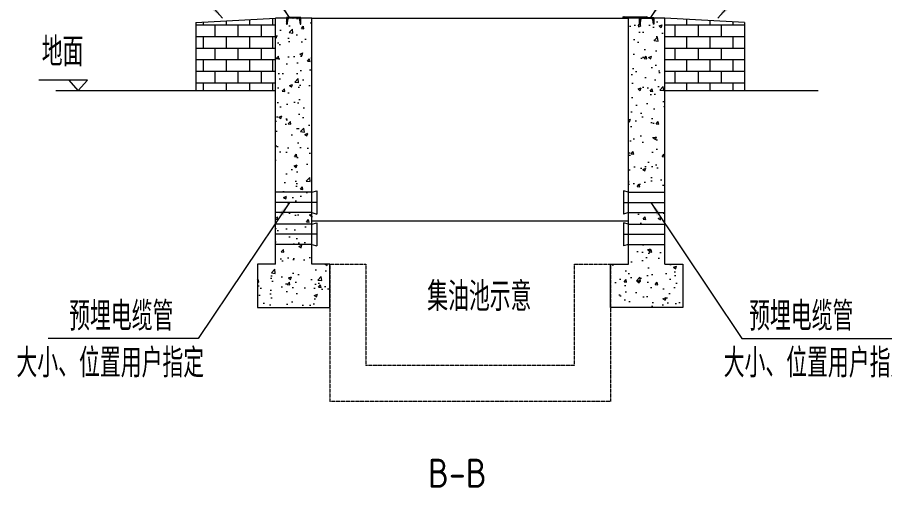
# Model space of a CAD drawing. Header units: millimetres. Extents: x 0 to 87554, y -20854 to 20404.
# Drawn here: x 77246 to 83235, y 11528 to 14777 of the extents above; entities that cross this region are included whole.
import ezdxf

# ---------------------------------------------------------------- set-up
doc = ezdxf.new("R2010")
doc.units = ezdxf.units.MM
doc.linetypes.add('AM_ISO02W050', pattern=[7.5, 6, -1.5])
doc.layers.get('0').update_dxf_attribs({"lineweight": 15})
doc.layers.add('AM_0', color=7, linetype='Continuous', lineweight=30)
doc.styles.add('GB', font='gbenor.shx', dxfattribs={"bigfont": 'gbcbig.shx'})
doc.styles.get("Standard").update_dxf_attribs({"font": 'isocp.shx', "width": 0.707, "bigfont": 'hztxt.shx'})
doc.dimstyles.new('ZGS', dxfattribs={"dimtxt": 25, "dimasz": 10, "dimexe": 5, "dimexo": 3, "dimgap": 5, "dimtad": 1, "dimtoh": 1, "dimdec": 0, "dimtxsty": 'Standard', "dimcen": 10, "dimclrd": 95, "dimclre": 95, "dimclrt": 95, "dimadec": 0, "dimazin": 0, "dimtfac": 1, "dimtdec": 0, "dimtmove": 0, "dimatfit": 3, "dimfxl": 1, "dimlwd": 13, "dimlwe": 13, "dimarcsym": 0})
pattern_1 = [(50, (-95266.96, -32200.87), (215.17805, -18.82564), [22.5, -247.5]), (355, (-95266.96, -32200.87), (-41.6254, 225.65764), [18, -198]), (100.4514, (-95249.03, -32202.44), (173.55281, 206.83186), [19.12206, -210.34263]), (46.1842, (-95266.96, -32140.87), (320.1723, -49.6557), [33.75, -371.25]), (96.6356, (-95240.28, -32145), (280.3988, 292.23536), [28.6831, -315.5139]), (351.1842, (-95266.96, -32140.87), (280.3986, 292.2356), [27, -297]), (21, (-95236.96, -32155.87), (179.07212, -120.78567), [22.5, -247.5]), (326, (-95236.96, -32155.87), (72.9946, 217.54501), [18, -198]), (71.4514, (-95222.03, -32165.94), (252.0668, 96.75915), [19.12206, -210.34263]), (37.5, (-95266.96, -32200.874), (3.647957, 99.868156), [0, -195.6, 0, -201, 0, -198.75]), (7.5, (-95266.96, -32200.87), (78.92086, 118.323514), [0, -114.6, 0, -191.1, 0, -75.75]), (327.5, (-95333.86, -32200.874), (160.14673, -6.76646), [0, -75, 0, -234, 0, -310.5]), (317.5, (-95363.86, -32200.87), (174.95585, 30.0315), [0, -97.5, 0, -155.4, 0, -220.5])]

# ---------------------------------------------------------------- blocks, each defined once
blk = doc.blocks.new('e4tggg')
at = {"layer": 'AM_0', "color": 87}
for p, q in [((1630.3, -2024.2), (1780.3, -2024.2)), ((1782.3, -2024.2), (1630.3, -2024.2))]:
    blk.add_line(p, q, dxfattribs=at)
for centre, start, end in [((1630.3, -2018.2), 180, 270), ((1780.3, -2018.2), 270, 0)]:
    blk.add_arc(centre, 6.01, start, end, dxfattribs=at)

msp = doc.modelspace()

# ---------------------------------------------------------------- hatches: boundary and pattern name
at = {"ltscale": 0.5}
h = msp.add_hatch(dxfattribs=at)
h.set_pattern_fill('AR-B816', color=1, scale=10, style=0)
h.set_pattern_definition([(0, (-697869.11, 476725.41), (0, 80), []), (90, (-697869.11, 476725.41), (-80, 80), [80, -80])])
h.paths.add_polyline_path([(79028.202, 14772.476), (78478.202, 14742.476), (78478.202, 14272.476), (79028.202, 14272.476)])
h = msp.add_hatch()
h.set_pattern_fill('AR-CONC', color=256, scale=30, style=0)
h.set_pattern_definition(pattern_1)
h.paths.add_polyline_path([(79278.202, 14772.476), (79203.202, 14772.476), (79203.202, 14729.476), (79198.202, 14729.476), (79194.5, 14762.365, 0.19934106), (79184.846, 14772.476), (79121.558, 14772.476, 0.19934106), (79111.904, 14762.365), (79108.202, 14729.476), (79103.202, 14729.476), (79103.202, 14772.476), (79028.202, 14772.476), (79028.202, 13072.476), (78903.202, 13072.476), (78903.202, 12772.476), (79403.202, 12772.476), (79403.202, 13072.476), (79278.202, 13072.476)])
h = msp.add_hatch()
h.set_pattern_fill('LINE', color=256, scale=2, angle=45, style=0)
h.set_pattern_definition([(45, (32537.453, 12357.317), (-4.4901281, 4.4901281), [])])
edge = h.paths.add_edge_path()
edge.add_arc((79177.496, 14755.794), 18.229, 21.1285458, 66.2230487)
edge.add_line((79184.846, 14772.476), (79121.558, 14772.476))
edge.add_arc((79128.908, 14755.794), 18.229, 113.7769513, 158.8714542)
edge.add_line((79111.904, 14762.365), (79108.202, 14729.476))
edge.add_line((79108.202, 14729.476), (79103.202, 14729.476))
edge.add_line((79103.202, 14729.476), (79103.202, 14777.476))
edge.add_line((79103.202, 14777.476), (79203.202, 14777.476))
edge.add_line((79203.202, 14777.476), (79203.202, 14729.476))
edge.add_line((79203.202, 14729.476), (79198.202, 14729.476))
edge.add_line((79198.202, 14729.476), (79194.5, 14762.365))
h = msp.add_hatch()
h.set_pattern_fill('AR-CONC', color=256, scale=30, style=0)
h.set_pattern_definition(pattern_1)
h.paths.add_polyline_path([(81466.202, 13568.68), (81716.202, 13568.68), (81716.202, 14772.476), (81641.202, 14772.476), (81641.202, 14729.476), (81636.202, 14729.476), (81632.5, 14762.365, 0.19934106), (81622.846, 14772.476), (81559.558, 14772.476, 0.19934106), (81549.904, 14762.365), (81546.202, 14729.476), (81541.202, 14729.476), (81541.202, 14772.476), (81466.202, 14772.476)])
h.paths.add_polyline_path([(81466.202, 13428.68), (81466.202, 13348.53), (81716.202, 13348.53), (81716.202, 13428.68)])
h.paths.add_polyline_path([(81466.202, 13072.476), (81341.202, 13072.476), (81341.202, 12772.476), (81841.202, 12772.476), (81841.202, 13072.476), (81716.202, 13072.476), (81716.202, 13208.53), (81466.202, 13208.53)])
h = msp.add_hatch()
h.set_pattern_fill('LINE', color=256, scale=2, angle=45, style=0)
h.set_pattern_definition([(135, (128206.951, 12357.317), (4.4901281, 4.4901281), [])])
edge = h.paths.add_edge_path()
edge.add_arc((81566.908, 14755.794), 18.229, 113.7769513, 158.8714542)
edge.add_line((81549.904, 14762.365), (81546.202, 14729.476))
edge.add_line((81546.202, 14729.476), (81541.202, 14729.476))
edge.add_line((81541.202, 14729.476), (81541.202, 14777.476))
edge.add_line((81541.202, 14777.476), (81641.202, 14777.476))
edge.add_line((81641.202, 14777.476), (81641.202, 14729.476))
edge.add_line((81641.202, 14729.476), (81636.202, 14729.476))
edge.add_line((81636.202, 14729.476), (81632.5, 14762.365))
edge.add_arc((81615.496, 14755.794), 18.229, 21.1285458, 66.2230487)
edge.add_line((81622.846, 14772.476), (81559.558, 14772.476))
h = msp.add_hatch(dxfattribs=at)
h.set_pattern_fill('AR-B816', color=1, scale=10, style=0)
h.set_pattern_definition([(0, (-698531.11, 476725.41), (0, 80), []), (90, (-698531.11, 476725.41), (-80, 80), [80, -80])])
h.paths.add_polyline_path([(82266.202, 14272.476), (82266.202, 14742.476), (81716.202, 14772.476), (81716.202, 14272.476)])

# ---------------------------------------------------------------- linework, layer by layer
for p, q in [((78478.202, 14742.476), (79028.202, 14772.476)), ((78478.202, 14742.476), (78478.202, 14272.476)), ((79028.202, 13072.476), (79028.202, 14772.476)), ((79278.202, 14772.476), (79028.202, 14772.476)), ((79203.202, 14777.476), (79103.202, 14777.476)), ((79103.202, 14777.476), (79103.202, 14729.476)), ((79111.904, 14762.365), (79108.202, 14729.476)), ((79184.846, 14772.476), (79121.558, 14772.476)), ((79194.5, 14762.365), (79198.202, 14729.476)), ((79203.202, 14729.476), (79203.202, 14777.476)), ((79278.202, 13072.476), (79278.202, 14772.476)), ((79278.202, 14772.476), (81466.202, 14772.476)), ((81466.202, 13072.476), (81466.202, 14772.476)), ((81716.202, 14772.476), (81466.202, 14772.476)), ((81541.202, 14729.476), (81541.202, 14777.476)), ((81541.202, 14777.476), (81641.202, 14777.476)), ((81549.904, 14762.365), (81546.202, 14729.476)), ((81559.558, 14772.476), (81622.846, 14772.476)), ((81632.5, 14762.365), (81636.202, 14729.476)), ((81641.202, 14777.476), (81641.202, 14729.476)), ((81716.202, 13072.476), (81716.202, 14772.476)), ((82266.202, 14742.476), (81716.202, 14772.476)), ((82266.202, 14742.476), (82266.202, 14272.476)), ((79103.202, 14729.476), (79108.202, 14729.476)), ((79198.202, 14729.476), (79203.202, 14729.476)), ((81546.202, 14729.476), (81541.202, 14729.476)), ((81641.202, 14729.476), (81636.202, 14729.476)), ((77731.136, 14342.83), (77394.302, 14342.83)), ((77664.845, 14272.476), (77604.175, 14342.83)), ((77664.845, 14272.476), (77731.136, 14342.83)), ((77512.157, 14272.476), (79028.202, 14272.476)), ((81716.202, 14272.476), (82776.021, 14272.476)), ((79278.202, 13568.68), (79028.202, 13568.68)), ((79278.202, 13568.68), (79313.207, 13578.68)), ((79313.207, 13578.68), (79313.207, 13418.68)), ((81431.197, 13578.68), (81431.197, 13418.68)), ((81466.202, 13568.68), (81431.197, 13578.68)), ((81466.202, 13568.68), (81716.202, 13568.68)), ((79313.207, 13498.68), (79028.202, 13498.68)), ((81431.197, 13498.68), (81716.202, 13498.68)), ((79278.202, 13428.68), (79028.202, 13428.68)), ((79278.202, 13428.68), (79313.207, 13418.68)), ((81466.202, 13428.68), (81431.197, 13418.68)), ((81466.202, 13428.68), (81716.202, 13428.68)), ((79278.202, 13348.53), (79313.207, 13358.53)), ((79313.207, 13358.53), (79313.207, 13198.53)), ((81431.197, 13358.53), (81431.197, 13198.53)), ((81466.202, 13348.53), (81431.197, 13358.53)), ((79278.202, 13348.53), (79028.202, 13348.53)), ((81466.202, 13348.53), (81716.202, 13348.53)), ((79313.207, 13278.53), (79028.202, 13278.53)), ((81431.197, 13278.53), (81716.202, 13278.53)), ((79278.202, 13208.53), (79028.202, 13208.53)), ((79278.202, 13208.53), (79313.207, 13198.53)), ((81466.202, 13208.53), (81431.197, 13198.53)), ((81466.202, 13208.53), (81716.202, 13208.53))]:
    msp.add_line(p, q)
at = {"color": 6}
msp.add_line((79278.202, 13372.476), (81466.202, 13372.476), dxfattribs=at)
at = {"color": 6, "linetype": 'AM_ISO02W050', "ltscale": 0.1}
for p, q in [((79403.202, 13072.476), (79653.202, 13072.476)), ((79403.202, 13072.476), (79403.202, 12122.476)), ((79653.202, 13072.476), (79653.202, 12372.476)), ((81091.202, 13072.476), (81341.202, 13072.476)), ((81091.202, 13072.476), (81091.202, 12372.476)), ((81341.202, 13072.476), (81341.202, 12122.476)), ((81091.202, 12372.476), (79653.202, 12372.476)), ((81341.202, 12122.476), (79403.202, 12122.476))]:
    msp.add_line(p, q, dxfattribs=at)
for points in [[(79028.202, 13072.476), (78903.202, 13072.476), (78903.202, 12772.476), (79403.202, 12772.476), (79403.202, 13072.476), (79278.202, 13072.476)], [(81716.202, 13072.476), (81841.202, 13072.476), (81841.202, 12772.476), (81341.202, 12772.476), (81341.202, 13072.476), (81466.202, 13072.476)]]:
    msp.add_lwpolyline(points)
for centre, start, end in [((79128.908, 14755.794), 113.7769513, 158.8714542), ((79177.496, 14755.794), 21.1285458, 66.2230487), ((81566.908, 14755.794), 113.7769513, 158.8714542), ((81615.496, 14755.794), 21.1285458, 66.2230487)]:
    msp.add_arc(centre, 18.229, start, end)

# ---------------------------------------------------------------- block references
at = {"lineweight": -3}
msp.add_blockref('e4tggg', (79804.891, 16801.676), dxfattribs=at)

# ---------------------------------------------------------------- texts
at = {"color": 34, "lineweight": 15, "insert": (77414.182, 14440.037), "char_height": 200, "attachment_point": 7, "style": 'GB'}
msp.add_mtext('地面', dxfattribs=at)
at = {"color": 34, "lineweight": 15, "char_height": 200, "width": 2067.61854, "attachment_point": 7, "style": 'GB'}
for s, insert in [('集油池示意', (80075.921, 12748.438)), ('预埋电缆管', (77603.296, 12612.881)), ('预埋电缆管', (82298.852, 12612.881)), ('大小、位置用户指定', (77239.334, 12288.24)), ('大小、位置用户指定', (82123.305, 12288.24))]:
    msp.add_mtext(s, dxfattribs=dict(at, insert=insert))
at = {"color": 2, "insert": (80487.291, 11528.384), "char_height": 200, "attachment_point": 9, "style": 'GB'}
msp.add_mtext('B-B', dxfattribs=at)

# ---------------------------------------------------------------- leaders
at = {"color": 4, "lineweight": 13}
for points in [[(79123.819, 14777.476), (78495.329, 15721.161), (77457.976, 15721.161)], [(81620.585, 14777.476), (82249.075, 15721.161), (83286.428, 15721.161)], [(78661.339, 14772.476), (78397.855, 15071.169), (77896.157, 15071.169)], [(82083.066, 14772.476), (82346.55, 15071.169), (82848.247, 15071.169)], [(79123.819, 13498.68), (78495.329, 12559.757), (77457.976, 12559.757)], [(81620.585, 13498.68), (82249.075, 12559.757), (83286.428, 12559.757)]]:
    msp.add_leader(points, dimstyle='ZGS', override={"dimasz": 100, "dimgap": 5, "dimtad": 0, "dimfxl": 30}, dxfattribs=at)

doc.saveas('drawing.dxf')
